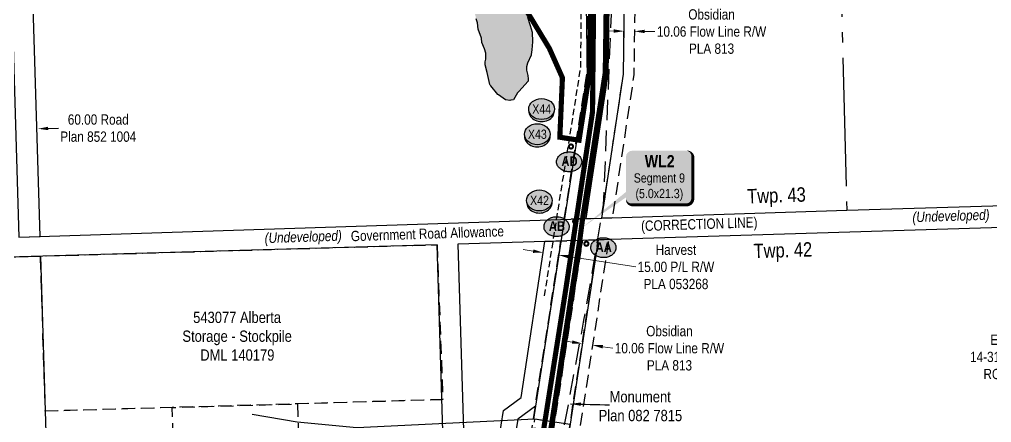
# Model space of a CAD drawing. Extents: x 643442 to 651909, y 5835058 to 5841090.
# Drawn here: x 643940 to 644885, y 5837406 to 5837798 of the extents above; entities that cross this region are included whole.
import ezdxf
from ezdxf.enums import TextEntityAlignment as Align

# ---------------------------------------------------------------- set-up
doc = ezdxf.new("R2010")
doc.units = 0
doc.header["$LTSCALE"] = 5
doc.header["$PDSIZE"] = 0.5
for name, pattern in [('foc-ACCESSROAD', [3.75, 2.5, -1.25]), ('foc-FLOWLINE', [3.75, 2.5, -1.25]), ('foc-MONUMENT-BDYS', [6, 4, -2]), ('foc-QUARTERLINE', [33, 25, -3, 2, -3]), ('UG_PIPE', [1.875, 1.25, -0.625])]:
    doc.linetypes.add(name, pattern=pattern)
doc.layers.get('Defpoints').update_dxf_attribs({"color": 9})
for name, color, linetype in [('AS-PIPE-UG', 44, 'UG_PIPE'), ('AS-POWER', 104, 'foc-POWER'), ('AS-ROADS', 254, 'Continuous'), ('C-AR', 13, 'foc-ACCESSROAD'), ('C-FLOWLINE', 13, 'foc-FLOWLINE'), ('C-RW', 13, 'Continuous'), ('C-WS', 13, 'foc-ACCESSROAD'), ('CG-NOTES', 7, 'Continuous'), ('D-TXT', 6, 'Continuous'), ('F-EZE', 190, 'foc-FLOWLINE'), ('F-RW', 190, 'Continuous'), ('F-WS', 190, 'foc-ACCESSROAD'), ('L-MON-PLAN', 7, 'foc-MONUMENT-BDYS'), ('L-ROAD-T', 7, 'Continuous'), ('L-SEC', 7, 'Continuous'), ('L-SECQ', 8, 'foc-QUARTERLINE'), ('L-TITLEDB', 4, 'Continuous'), ('L-TITLEDB-T', 4, 'Continuous'), ('P-CROSSINGS', 250, 'Continuous'), ('P-PROPOSED-WL1', 10, 'Continuous'), ('T-WATER', 160, 'Continuous'), ('T-WATER-H', 133, 'Continuous')]:
    doc.layers.add(name, color=color, linetype=linetype)
for name, color, linetype, lineweight in [('C-FLOWLINE-T', 13, 'Continuous', 9), ('F-RW-T', 190, 'Continuous', 9), ('F-WS-T', 190, 'Continuous', 9), ('T-TEXT', 48, 'Continuous', 18)]:
    doc.layers.add(name, color=color, linetype=linetype, lineweight=lineweight)
doc.layers.add('P-PROPOSED-WL2', color=7, linetype='Continuous', true_color=0x05c1ff)
doc.layers.add('P-PROPOSED-WL4', color=7, linetype='Continuous', true_color=0x5b5bc8)
doc.styles.add('100L', font='ARIALN.TTF', dxfattribs={"height": 11})
doc.styles.add('80', font='ARIALN.TTF', dxfattribs={"height": 10})
doc.styles.add('80CG', font='ARIALN.TTF', dxfattribs={"height": 10})
doc.styles.add('80L', font='ARIALN.TTF', dxfattribs={"height": 10})
doc.styles.add('80LS', font='ARIALNI.TTF', dxfattribs={"height": 10})
doc.styles.add('BOLD', font='ARIALNB.TTF')
doc.styles.add('Crossing', font='ARIALN.TTF', dxfattribs={"height": 10})
doc.styles.add('foc-LtypeFont', font='ARIALN.TTF', dxfattribs={"height": 7.35})
doc.linetypes.add('foc-POWER', pattern='A,6,-1,["P",foc-LtypeFont,S=0.2,R=0,X=-0.625,Y=-0.75],-1.24,4', length=12.24)
doc.dimstyles.new('Compass 5 000', dxfattribs={"dimscale": 5, "dimtxt": 9, "dimasz": 2, "dimexe": 0.2, "dimexo": 0.0625, "dimgap": 0.5, "dimtad": 0, "dimtih": 1, "dimtoh": 1, "dimzin": 0, "dimdsep": 46, "dimtxsty": '80CG', "dimcen": 0.1, "dimse1": 1, "dimse2": 1, "dimclrd": 256, "dimclrt": 256, "dimaunit": 1, "dimadec": 4, "dimazin": 0, "dimtfac": 0.06, "dimtofl": 0, "dimtmove": 0, "dimatfit": 1, "dimfxl": 0.2, "dimtolj": 1, "dimtzin": 0, "dimlwd": -1, "dimarcsym": 0})

# ---------------------------------------------------------------- blocks, each defined once
blk = doc.blocks.new('*D402')
at = {"layer": 'C-FLOWLINE-T', "transparency": 16777216}
for p, q in [((644477.45, 5837484.1), (644467.57, 5837485.61)), ((644507.18, 5837479.57), (644517.06, 5837478.06))]:
    blk.add_line(p, q, dxfattribs=at)
for points in [[(644477.71, 5837485.75), (644477.2, 5837482.45), (644487.34, 5837482.59)], [(644507.43, 5837481.22), (644506.92, 5837477.92), (644497.29, 5837481.08)]]:
    blk.add_solid(points, dxfattribs=at)
at = {"layer": 'Defpoints', "color": 0, "transparency": 16777216}
for p in [(644492.1, 5837513.8), (644502.05, 5837512.29), (644497.29, 5837481.08)]:
    blk.add_point(p, dxfattribs=at)
at = {"layer": 'C-FLOWLINE-T', "transparency": 16777216, "insert": (644572.06, 5837478.06), "char_height": 10, "attachment_point": 5, "style": '80CG'}
blk.add_mtext('\\A1;Obsidian \\P10.06 Flow Line R/W\\PPLA 813', dxfattribs=at)
blk = doc.blocks.new('*D404')
at = {"layer": 'C-FLOWLINE-T', "transparency": 16777216}
for p, q in [((644517.94, 5837786.96), (644507.94, 5837787.1)), ((644548, 5837786.54), (644558, 5837786.41))]:
    blk.add_line(p, q, dxfattribs=at)
for points in [[(644517.96, 5837788.63), (644517.91, 5837785.3), (644527.94, 5837786.82)], [(644548.02, 5837788.21), (644547.98, 5837784.88), (644538, 5837786.68)]]:
    blk.add_solid(points, dxfattribs=at)
at = {"layer": 'Defpoints', "color": 0, "transparency": 16777216}
for p in [(644527.93, 5837786.05), (644537.99, 5837785.91), (644538, 5837786.68)]:
    blk.add_point(p, dxfattribs=at)
at = {"layer": 'C-FLOWLINE-T', "transparency": 16777216, "insert": (644613, 5837786.41), "char_height": 10, "attachment_point": 5, "style": '80CG'}
blk.add_mtext('\\A1;Obsidian \\P10.06 Flow Line R/W\\PPLA 813', dxfattribs=at)
blk = doc.blocks.new('*D422')
at = {"layer": 'Defpoints', "color": 0, "transparency": 16777216}
for p in [(644449.49, 5837571.11), (644434.38, 5837473.02), (644449.21, 5837470.73)]:
    blk.add_point(p, dxfattribs=at)
at = {"layer": 'F-RW-T', "transparency": 16777216}
for p, q in [((644439.6, 5837572.63), (644429.72, 5837574.15)), ((644474.2, 5837567.3), (644539.3, 5837557.28))]:
    blk.add_line(p, q, dxfattribs=at)
for points in [[(644439.86, 5837574.28), (644439.35, 5837570.98), (644449.49, 5837571.11)], [(644474.45, 5837568.95), (644473.94, 5837565.66), (644464.31, 5837568.82)]]:
    blk.add_solid(points, dxfattribs=at)
at = {"layer": 'F-RW-T', "transparency": 16777216, "insert": (644578.38, 5837557.28), "char_height": 10, "attachment_point": 5, "style": '80CG'}
blk.add_mtext('\\A1;Harvest\\P15.00 P/L R/W\\PPLA 053268', dxfattribs=at)
blk = doc.blocks.new('*D431')
at = {"layer": 'Defpoints', "color": 0, "transparency": 16777216}
for p in [(643896.81, 5837689.97), (643897.12, 5837679.68), (643958.16, 5837681.51)]:
    blk.add_point(p, dxfattribs=at)
at = {"layer": 'L-TITLEDB-T', "transparency": 16777216}
for p, q in [((643886.81, 5837689.67), (643876.82, 5837689.37)), ((643967.85, 5837692.1), (643977.85, 5837692.4))]:
    blk.add_line(p, q, dxfattribs=at)
for points in [[(643886.76, 5837691.33), (643886.86, 5837688), (643896.81, 5837689.97)], [(643967.8, 5837693.77), (643967.9, 5837690.43), (643957.85, 5837691.8)]]:
    blk.add_solid(points, dxfattribs=at)
at = {"layer": 'L-TITLEDB-T', "transparency": 16777216, "insert": (644016.57, 5837692.4), "char_height": 10, "attachment_point": 5, "style": '80CG'}
blk.add_mtext('\\A1;60.00 Road\\PPlan 852 1004', dxfattribs=at)
blk = doc.blocks.new('xing2')
h = blk.add_hatch(color=50)
h.dxf.hatch_style = 1
edge = h.paths.add_edge_path()
edge.add_ellipse((0, 0), major_axis=(-12.5, 0), ratio=0.816297, start_angle=0, end_angle=360)
h = blk.add_hatch(color=250)
h.dxf.hatch_style = 1
edge = h.paths.add_edge_path()
edge.add_ellipse((0, -2.05), major_axis=(-12.5, 0), ratio=0.816297, start_angle=0, end_angle=180)
edge.add_line((12.5, -2.05), (12.5, 0))
edge.add_ellipse((0, 0), major_axis=(-12.5, 0), ratio=0.816297, start_angle=0, end_angle=180, ccw=False)
edge.add_line((-12.5, 0), (-12.5, -2.05))
at = {"color": 250}
blk.add_ellipse((0, 0), major_axis=(-12.5, 0), ratio=0.816297, dxfattribs=at)
blk.add_ellipse((0, -2.05), major_axis=(-12.5, 0), ratio=0.816297, start_param=0, end_param=3.141593, dxfattribs=at)
at = {"color": 250, "style": 'Crossing'}
blk.add_attdef('CROSSING', text='', height=9, dxfattribs=at).set_placement((0.09, 0.02), align=Align.MIDDLE_CENTER)
at = {"color": 250, "style": 'Crossing', "flags": 1}
for tag, p in [('OWNER', (0.09, -12.49)), ('DESCRIPTION', (0.09, -25.77)), ('LOCATION', (0.09, -39.3)), ('DWG_REF', (0.09, -52.84))]:
    blk.add_attdef(tag, text='', height=9, dxfattribs=at).set_placement(p, align=Align.MIDDLE_CENTER)
blk = doc.blocks.new('*U546')
h = blk.add_hatch(color=254)
edge = h.paths.add_edge_path()
edge.add_line((-26.5, -34.12), (26.5, -34.12))
edge.add_arc((26.5, -28.12), 6, 270, 360)
edge.add_line((32.5, -28.12), (32.5, 12.5))
edge.add_arc((26.5, 12.5), 6, 0, 90)
edge.add_line((26.5, 18.5), (-26.5, 18.5))
edge.add_arc((-26.5, 12.5), 6, 90, 180)
edge.add_line((-32.5, 12.5), (-32.5, -28.12))
edge.add_arc((-26.5, -28.12), 6, 180, 270)
at = {"layer": 'P-PROPOSED-WL4', "flags": 128}
blk.add_lwpolyline([(-26.5, -34.12, 3, 3, 0), (26.5, -34.12, 3, 3, 0.414214), (32.5, -28.12, 3, 3, 0), (32.5, 12.5, 3, 0, 0.414214), (26.5, 18.5, 0, 0, 0), (-26.5, 18.5, 0, 0, 0.414214), (-32.5, 12.5, 0, 0, 0), (-32.5, -28.12, 0, 3, 0.414214)], format="xyseb", close=True, dxfattribs=at)
blk.add_lwpolyline([(-75.46, -56.59, 0, 7.5, 0), (0, 0, 0, 0, 0)], format="xyseb", dxfattribs=at)
at = {"layer": 'P-PROPOSED-WL4'}
for tag, p, height, style in [('TEMP_AREA_W1_001', (-9.21, 2.24), 12, 'BOLD'), ('ENTER_TEXT_001', (-30.66, -12.62), 9, '80')]:
    blk.add_attdef(tag, p, '', height=height, dxfattribs=dict(at, style=style))
blk = doc.blocks.new('AA')
at = {"const_width": 4}
blk.add_lwpolyline([(-1, 0, 1), (1, 0, 1)], format="xyb", close=True, dxfattribs=at)
blk.add_circle((0, 0), 2)
blk = doc.blocks.new('Route_Letters')
h = blk.add_hatch(color=255)
h.dxf.hatch_style = 1
edge = h.paths.add_edge_path()
edge.add_ellipse((-0.12, 0.46), major_axis=(-11.97, 0), ratio=0.789318, start_angle=0, end_angle=360)
at = {"color": 5}
blk.add_open_spline([(-12.34, 0.46), (-12.34, -0.25), (-12.24, -0.97), (-11.72, -2.79), (-11.14, -3.88), (-9.56, -5.81), (-8.54, -6.66), (-6.22, -8.02), (-4.9, -8.54), (-2.12, -9.17), (-0.66, -9.3), (2.22, -9.13), (3.64, -8.84), (6.27, -7.89), (7.48, -7.22), (9.54, -5.6), (10.38, -4.64), (11.6, -2.54), (11.97, -1.4), (12.18, 0.91), (12.02, 2.08), (11.2, 4.3), (10.54, 5.35), (8.8, 7.2), (7.72, 7.99), (5.29, 9.24), (3.93, 9.68), (1.11, 10.18), (-0.35, 10.23), (-3.22, 9.91), (-4.61, 9.55), (-7.16, 8.47), (-8.32, 7.75), (-10.24, 6.02), (-11, 5.02), (-12.05, 2.86), (-12.32, 1.7), (-12.34, 0.52), (-12.34, 0.49), (-12.34, 0.46)], degree=3, knots=[0, 0, 0, 0, 0.219529, 0.219529, 0.575727, 0.575727, 0.931924, 0.931924, 1.288121, 1.288121, 1.644318, 1.644318, 2.000515, 2.000515, 2.356712, 2.356712, 2.712909, 2.712909, 3.069107, 3.069107, 3.425304, 3.425304, 3.781501, 3.781501, 4.137698, 4.137698, 4.493895, 4.493895, 4.850092, 4.850092, 5.20629, 5.20629, 5.562487, 5.562487, 5.918684, 5.918684, 6.274881, 6.274881, 6.283185, 6.283185, 6.283185, 6.283185], dxfattribs=at)
at = {"color": 14, "style": 'BOLD'}
blk.add_attdef('A', text='', height=9.5, dxfattribs=at).set_placement((0.22, 0.98), align=Align.MIDDLE)

msp = doc.modelspace()

# ---------------------------------------------------------------- hatches: boundary and pattern name
at = {"layer": 'T-WATER-H'}
h = msp.add_hatch(color=256, dxfattribs=at)
h.dxf.hatch_style = 1
h.paths.add_polyline_path([(644303.284, 5837929.416), (644307.63, 5837930.932), (644313.214, 5837928.341), (644322.129, 5837923.918), (644330.365, 5837921.431), (644340.901, 5837917.482), (644341.825, 5837916.562), (644347.951, 5837914.688), (644355.93, 5837909.663), (644356.552, 5837908.752), (644360.925, 5837906.87), (644365.981, 5837902.343), (644369.812, 5837893.013), (644372.095, 5837886.408), (644372.404, 5837885.818), (644374.371, 5837879.56), (644374.424, 5837878.352), (644376.535, 5837874.878), (644376.853, 5837873.997), (644377.533, 5837871.088), (644377.545, 5837870.795), (644377.388, 5837867.849), (644377.728, 5837866.395), (644378.77, 5837861.4), (644379.083, 5837860.527), (644380.861, 5837857.657), (644380.873, 5837857.364), (644382.994, 5837852.539), (644383.291, 5837851.985), (644385.133, 5837846.959), (644385.144, 5837846.675), (644387.816, 5837841.166), (644388.716, 5837838.962), (644390.717, 5837836.55), (644392.129, 5837835.23), (644392.421, 5837834.686), (644395.188, 5837833.731), (644400.995, 5837831.837), (644407.09, 5837828.189), (644408.474, 5837827.425), (644409.588, 5837826.364), (644412.628, 5837824.575), (644414.008, 5837823.813), (644417.864, 5837821.795), (644419.243, 5837820.757), (644420.352, 5837819.999), (644422.858, 5837818.527), (644425.103, 5837815.659), (644427.89, 5837811.157), (644428.439, 5837810.359), (644433.893, 5837800.522), (644436.631, 5837792.335), (644438.543, 5837785.788), (644438.838, 5837776.339), (644438.295, 5837768.508), (644437.492, 5837764.09), (644437.49, 5837763.576), (644434.085, 5837755.784), (644433.045, 5837752.201), (644433.046, 5837751.697), (644433.046, 5837748.931), (644434.348, 5837743.735), (644434.626, 5837740.517), (644434.64, 5837738.043), (644425.632, 5837728.197), (644424.358, 5837726.705), (644420.346, 5837719.853), (644417.814, 5837719.532), (644416.805, 5837719.261), (644412.738, 5837720.086), (644405.817, 5837724.865), (644405.05, 5837725.315), (644398.229, 5837733.537), (644397.697, 5837734.249), (644397.42, 5837734.971), (644394.74, 5837746.683), (644392.691, 5837754.08), (644392.854, 5837756.848), (644393.535, 5837759.649), (644393.605, 5837765.499), (644392.17, 5837769.537), (644389.601, 5837775.882), (644389.191, 5837780.024), (644385.97, 5837788.764), (644385.475, 5837794.815), (644383.997, 5837798.739), (644383.01, 5837803.542), (644377.182, 5837808.936), (644374.964, 5837810.726), (644370.16, 5837816.201), (644369.576, 5837817.251), (644369.284, 5837817.776), (644365.486, 5837824.349), (644364.895, 5837825.416), (644364.285, 5837826.776), (644363.987, 5837827.318), (644359.903, 5837832.972), (644359.318, 5837833.783), (644358.161, 5837835.126), (644357.623, 5837835.093), (644355.622, 5837836.953), (644354.226, 5837837.718), (644350.221, 5837841.418), (644349.37, 5837842.189), (644348.518, 5837842.961), (644347.684, 5837843.452), (644344.801, 5837846.369), (644343.633, 5837847.709), (644343.346, 5837847.974), (644340.719, 5837850.925), (644340.086, 5837852.307), (644338.91, 5837853.66), (644335.663, 5837857.221), (644335.036, 5837858.346), (644334.137, 5837859.453), (644331.951, 5837863.115), (644331.59, 5837864.267), (644331.227, 5837865.421), (644331.068, 5837867.478), (644329.29, 5837872.701), (644328.651, 5837873.85), (644327.69, 5837875.576), (644327.096, 5837876.132), (644324.594, 5837879.858), (644323.699, 5837880.697), (644322.479, 5837882.118), (644319.708, 5837885.549), (644318.755, 5837886.999), (644318.403, 5837887.887), (644314.68, 5837892.499), (644313.773, 5837893.35), (644312.865, 5837894.203), (644312.26, 5837894.772), (644309.501, 5837897.643), (644308.314, 5837898.478), (644307.705, 5837899.049), (644304.957, 5837901.888), (644304.584, 5837903.061), (644304.263, 5837903.632), (644301.41, 5837908.177), (644301.007, 5837909.664), (644300.646, 5837910.563), (644300.193, 5837912.399), (644299.921, 5837915.211), (644299.769, 5837916.779), (644299.616, 5837918.351), (644299.096, 5837923.72), (644298.973, 5837924.989), (644299.154, 5837925.979)])

# ---------------------------------------------------------------- linework, layer by layer
at = {"layer": 'AS-PIPE-UG', "flags": 128}
msp.add_lwpolyline([(644491.184, 5838535.836), (644485.573, 5837751.874), (644450.014, 5837527.809)], dxfattribs=at)
at = {"layer": 'AS-POWER', "flags": 128}
for points in [[(644312.56, 5837838.32), (644389.06, 5837843.06), (644465, 5837847), (644490.46, 5837856.97), (644491.892, 5837746.159), (644466.951, 5837585.972), (644439.729, 5837409.2)], [(644166.232, 5837413.818), (644210.015, 5837406.295), (644268.165, 5837400.825), (644441.261, 5837409.275), (644475.378, 5837404.077)]]:
    msp.add_lwpolyline(points, dxfattribs=at)
at = {"layer": 'AS-ROADS', "const_width": 5, "flags": 128}
msp.add_lwpolyline([(644322.536, 5836592.764), (644471.282, 5837535.802), (644497.243, 5837708.263), (644500.826, 5838060.493), (644504.263, 5838264.566), (644507.223, 5838555.442)], dxfattribs=at)
at = {"layer": 'C-AR', "flags": 128}
for points in [[(644498.403, 5838200.348), (644518.515, 5838200.065), (644512.135, 5837746.24), (644490.13, 5837604.305), (644469.672, 5837603.637), (644492.042, 5837747.93)], [(644390.981, 5836951.34), (644386.236, 5836920.193), (644382.643, 5837038.556), (644389.317, 5837081.883), (644391.636, 5837096.941), (644427.884, 5837332.285), (644433.629, 5837369.592), (644436.744, 5837389.815), (644441.643, 5837421.626), (644466.432, 5837582.596), (644487.353, 5837583.215), (644461.3, 5837412.832), (644460.316, 5837406.372), (644459.944, 5837403.93), (644458.959, 5837397.469), (644413.25, 5837097.487), (644410.956, 5837082.43), (644390.981, 5836951.34)]]:
    msp.add_lwpolyline(points, close=True, dxfattribs=at)
at = {"layer": 'C-FLOWLINE', "flags": 128}
for points in [[(644516.516, 5837605.121), (644506.29, 5837604.848), (644527.355, 5837745.01), (644533.702, 5838201.211), (644543.774, 5838201.495), (644537.41, 5837744.177), (644516.516, 5837605.121)], [(644415.996, 5836947.53), (644390.487, 5836780.113), (644388.796, 5836835.842), (644406.046, 5836949.045), (644426.428, 5837082.822), (644428.722, 5837097.879), (644475.378, 5837404.077), (644502.742, 5837583.685), (644512.909, 5837583.995), (644438.942, 5837098.129), (644438.672, 5837096.363), (644436.648, 5837083.074), (644436.379, 5837081.305), (644415.996, 5836947.53)]]:
    msp.add_lwpolyline(points, close=True, dxfattribs=at)
at = {"layer": 'C-RW', "flags": 128}
msp.add_lwpolyline([(644490.795, 5837604.283), (644506.29, 5837604.848), (644527.355, 5837745.01), (644534.589, 5838260.587), (644533.444, 5838449.445), (644515.422, 5838448.847), (644512.991, 5838266.801), (644519.439, 5838266.478), (644512.178, 5837744.745), (644490.795, 5837604.283)], dxfattribs=at)
msp.add_lwpolyline([(644406.046, 5836949.045), (644388.796, 5836835.842), (644387.748, 5836870.34), (644387.598, 5836875.309), (644387.284, 5836885.639), (644386.235, 5836920.193), (644390.981, 5836951.34), (644410.956, 5837082.43), (644413.25, 5837097.487), (644458.959, 5837397.469), (644459.944, 5837403.93), (644460.316, 5837406.372), (644461.3, 5837412.832), (644487.353, 5837583.215), (644502.742, 5837583.685), (644475.378, 5837404.077), (644428.722, 5837097.879), (644426.428, 5837082.822), (644406.046, 5836949.045)], close=True, dxfattribs=at)
at = {"layer": 'C-WS', "flags": 128}
msp.add_lwpolyline([(644210.394, 5837423.909), (644211.579, 5837383.086), (644351.939, 5837387.284), (644352.549, 5837367.172), (644212.163, 5837362.975), (644213.932, 5837302.04), (644092.692, 5837298.521), (644092.063, 5837298.503), (644091.483, 5837318.489), (644088.525, 5837420.372), (644210.394, 5837423.909)], close=True, dxfattribs=at)
at = {"layer": 'F-EZE', "flags": 128}
msp.add_lwpolyline([(644406.046, 5836949.045), (644388.796, 5836835.842), (644387.748, 5836870.34), (644387.598, 5836875.309), (644387.284, 5836885.639), (644396.17, 5836943.938), (644416.145, 5837075.03), (644417.296, 5837082.591), (644418.438, 5837090.087), (644419.59, 5837097.648), (644465.131, 5837396.529), (644458.959, 5837397.469), (644439.905, 5837400.372), (644441.261, 5837409.275), (644460.316, 5837406.372), (644475.378, 5837404.077), (644428.722, 5837097.879), (644426.428, 5837082.822), (644406.046, 5836949.045)], close=True, dxfattribs=at)
at = {"layer": 'F-RW', "flags": 128}
msp.add_lwpolyline([(644389.317, 5837081.883), (644382.643, 5837038.556), (644381.334, 5837081.683), (644380.879, 5837096.671), (644380.144, 5837120.883), (644412.108, 5837328.432), (644399.568, 5837345.538), (644403.133, 5837368.684), (644406.247, 5837388.905), (644410.653, 5837417.51), (644427.759, 5837430.051), (644450.874, 5837582.119), (644466.428, 5837582.576), (644441.643, 5837421.626), (644424.531, 5837409.088), (644421.494, 5837389.362), (644418.38, 5837369.139), (644415.339, 5837349.396), (644427.884, 5837332.285), (644391.636, 5837096.941), (644389.317, 5837081.883)], close=True, dxfattribs=at)
at = {"layer": 'F-WS', "flags": 128}
for points in [[(644346.122, 5837578.902), (644351.609, 5837428.195), (644210.394, 5837423.909), (644088.525, 5837420.372), (643965.046, 5837416.788), (643960.479, 5837567.82), (644346.122, 5837578.902)], [(644346.122, 5837578.902), (644350.703, 5837427.981), (644210.394, 5837423.909), (644088.525, 5837420.372), (643965.046, 5837416.788), (643960.479, 5837567.812), (644346.122, 5837578.902)]]:
    msp.add_lwpolyline(points, close=True, dxfattribs=at)
at = {"layer": 'L-MON-PLAN', "flags": 128}
msp.add_lwpolyline([(644385.527, 5836943.55), (644396.269, 5837001.951), (644438.726, 5837232.779), (644426.693, 5837250.237), (644439.862, 5837321.834), (644457.32, 5837333.867), (644485.148, 5837485.163), (644488.858, 5837505.328), (644492.153, 5837523.242), (644507.948, 5837617.844), (644526.559, 5838064.222), (644500.529, 5838093.395), (644500.85, 5838168.602), (644501.098, 5838226.784), (644536.242, 5838285.801), (644548.945, 5838549.048)], dxfattribs=at)
at = {"layer": 'L-SEC', "flags": 128}
for points in [[(644744.47, 5837612.615), (645574.898, 5837637.195)], [(643939.225, 5837586.307), (644744.47, 5837612.615)], [(645160.486, 5837603.772), (644366.224, 5837579.515)], [(644346.123, 5837578.902), (643544.858, 5837555.865)], [(644371.711, 5836735.825), (644346.122, 5837578.902)], [(644366.225, 5837579.519), (644391.822, 5836736.14)]]:
    msp.add_lwpolyline(points, dxfattribs=at)
at = {"layer": 'L-SECQ', "flags": 128}
msp.add_lwpolyline([(644723.698, 5838420.687), (644744.47, 5837612.615)], dxfattribs=at)
at = {"layer": 'L-TITLEDB', "flags": 128}
for points in [[(643910.891, 5838528.898), (643913.893, 5838428.943), (643939.225, 5837586.307), (643959.913, 5837586.984), (643934.591, 5838429.627), (643931.577, 5838529.552)], [(643910.846, 5837224.64), (643900.521, 5837566.097), (643960.479, 5837567.82), (643969.266, 5837277.229)]]:
    msp.add_lwpolyline(points, dxfattribs=at)
at = {"layer": 'P-PROPOSED-WL1', "const_width": 5, "flags": 128}
msp.add_lwpolyline([(644385.816, 5836934.034), (644388.51, 5836951.717), (644408.485, 5837082.807), (644456.487, 5837397.845), (644458.828, 5837413.209), (644484.812, 5837583.137)], dxfattribs=at)
at = {"layer": 'P-PROPOSED-WL2', "const_width": 5, "flags": 128}
msp.add_lwpolyline([(644487.597, 5837604.223), (644487.655, 5837604.66), (644509.637, 5837746.45), (644516.714, 5838249.801), (644581.263, 5838239.76), (644684.581, 5838243.92), (644735.748, 5838160.267), (644763.219, 5838173.291)], dxfattribs=at)
at = {"layer": 'P-PROPOSED-WL2', "flags": 128}
msp.add_lwpolyline([(644367.012, 5837899.834, 5, 5, 0), (644373.514, 5837903.819, 5, 5, 0), (644436.028, 5837801.823, 5, 5, 0), (644455.262, 5837770.08, 5, 5, 0), (644467.976, 5837741.405, 5, 5, 0), (644465.44, 5837683.557, 5, 5, 0), (644484.143, 5837680.657, 5, 5, 0), (644494.54, 5837747.72, 5, 5, 0), (644499.138, 5838074.817, 5, 5, 0), (644511.751, 5838074.642, 0, 0, 0)], format="xyseb", dxfattribs=at)
at = {"layer": 'P-PROPOSED-WL4', "const_width": 5, "flags": 128}
msp.add_lwpolyline([(644484.812, 5837583.137), (644487.597, 5837604.223)], dxfattribs=at)
at = {"layer": 'T-WATER', "flags": 128}
msp.add_lwpolyline([(644433.893, 5837800.522), (644436.631, 5837792.335), (644438.543, 5837785.788), (644438.838, 5837776.339), (644438.295, 5837768.508), (644437.492, 5837764.09), (644437.49, 5837763.576), (644434.085, 5837755.784), (644433.045, 5837752.201), (644433.046, 5837751.697), (644433.046, 5837748.931), (644434.348, 5837743.735), (644434.626, 5837740.517), (644434.64, 5837738.043), (644425.632, 5837728.197), (644424.358, 5837726.705), (644420.346, 5837719.853), (644417.814, 5837719.532), (644416.805, 5837719.261), (644412.738, 5837720.086), (644405.817, 5837724.865), (644405.05, 5837725.315), (644398.229, 5837733.537), (644397.697, 5837734.249), (644397.42, 5837734.971), (644394.74, 5837746.683), (644392.691, 5837754.08), (644392.854, 5837756.848), (644393.535, 5837759.649), (644393.605, 5837765.499), (644392.17, 5837769.537), (644389.601, 5837775.882), (644389.191, 5837780.024), (644385.97, 5837788.764), (644385.475, 5837794.815), (644383.997, 5837798.739)], dxfattribs=at)

# ---------------------------------------------------------------- block references
at = {"layer": 'CG-NOTES', "color": 6}
for p, values in [((644474.626, 5837659.165), {'A': 'AD'}), ((644462.41, 5837596.013), {'A': 'AB'}), ((644507.897, 5837575.533), {'A': 'AA'})]:
    msp.add_blockref('Route_Letters', p, dxfattribs=at).add_auto_attribs(values)
for p in [(644476.295, 5837674.529), (644480.375, 5837601.551), (644491.31, 5837579.831)]:
    msp.add_blockref('AA', p, dxfattribs=at)
at = {"layer": 'CG-NOTES'}
ref = msp.add_blockref('*U546', (644562.247, 5837651.878), dxfattribs=dict(at, xscale=0.99969901, yscale=0.99969901, zscale=0.99969901))
ref.add_attrib('TEMP_AREA_W1_001', 'WL2', (644548.066, 5837654.121), dxfattribs={"layer": 'P-PROPOSED-WL4', "height": 11.9964, "style": 'BOLD'})
ref.add_attrib('ENTER_TEXT_001', 'Segment 9', (644537.32, 5837639.405), dxfattribs={"layer": 'P-PROPOSED-WL4', "height": 8.9973, "style": '80'})
ref.add_attrib('ENTER_TEXT_002', '(5.0x21.3)', (644539.045, 5837624.256), dxfattribs={"layer": 'P-PROPOSED-WL4', "height": 8.9973, "style": '80'})
at = {"layer": 'P-CROSSINGS', "xscale": 0.99969901, "yscale": 0.99969901, "zscale": 0.99969901}
for p, values in [((644447.708, 5837711.008), {'CROSSING': 'X44'}), ((644443.504, 5837686.462), {'CROSSING': 'X43'}), ((644445.587, 5837621.989), {'CROSSING': 'X42'})]:
    msp.add_blockref('xing2', p, dxfattribs=at).add_auto_attribs(values)

# ---------------------------------------------------------------- texts
at = {"layer": 'D-TXT', "color": 3, "char_height": 13.9958, "attachment_point": 1, "style": '80L'}
for s, width, insert, rotation in [('Twp. 43', 56.42649, (644647.403, 5837633.065), 1.866756), ('Twp. 42', 56.34055, (644653.642, 5837579.726), 1.749242)]:
    msp.add_mtext_dynamic_manual_height_columns(s, width=width, gutter_width=47.5, heights=[0], dxfattribs=dict(at, insert=insert, rotation=rotation))
at = {"layer": 'F-WS-T', "insert": (644096.544, 5837513.67), "char_height": 10.99669, "attachment_point": 1, "style": '100L'}
msp.add_mtext_dynamic_manual_height_columns('\\pi12.321;543077 Alberta \\P\\pi1.8567;Storage - Stockpile\\P\\pi19.211;DML 140179', width=109.03701, gutter_width=55, heights=[0], dxfattribs=at)
at = {"layer": 'F-WS-T', "insert": (644904.162, 5837469.604), "char_height": 9.99699, "width": 94.19311, "attachment_point": 5, "style": '80CG'}
msp.add_mtext('\\A1;Entrada\\P14-31 (Surface)\\PROE 6528', dxfattribs=at)
at = {"layer": 'L-MON-PLAN', "insert": (644502.55, 5837436.411), "char_height": 10.99669, "attachment_point": 1, "style": '100L'}
msp.add_mtext_dynamic_manual_height_columns('\\pi11.282;Monument\\P\\pi0.65279;Plan 082 7815', width=81.07283, gutter_width=55, heights=[0], dxfattribs=at)
at = {"layer": 'L-ROAD-T', "style": '80L'}
for s, p in [('(CORRECTION LINE)', (644601.053, 5837599.012)), ('Government Road Allowance', (644336.623, 5837589.692))]:
    msp.add_text(s, height=9.99699, rotation=1.866756, dxfattribs=at).set_placement(p, align=Align.MIDDLE_CENTER)
at = {"layer": 'T-TEXT', "style": '80LS'}
for p in [(644845.837, 5837607.017), (644215.892, 5837586.648)]:
    msp.add_text('(Undeveloped)', height=9.99699, rotation=1.866756, dxfattribs=at).set_placement(p, align=Align.MIDDLE_CENTER)

# ---------------------------------------------------------------- dimensions: what is measured, and where the dimension line sits
at = {"layer": 'C-FLOWLINE-T', "color": 5}
dim = msp.add_aligned_dim(p1=(644527.926, 5837786.055), p2=(644537.991, 5837785.915), distance=0.769, text='Obsidian \\P10.06 Flow Line R/W\\PPLA 813', dimstyle='Compass 5 000', dxfattribs=at)
dim.commit()
dim.dimension.update_dxf_attribs({"geometry": '*D404', "text_midpoint": (644613, 5837786.406)})
at = {"layer": 'C-FLOWLINE-T', "color": 3}
dim = msp.add_linear_dim(base=(644497.29, 5837481.077), p1=(644492.095, 5837513.803), p2=(644502.045, 5837512.287), angle=351.336683, text='Obsidian \\P10.06 Flow Line R/W\\PPLA 813', dimstyle='Compass 5 000', dxfattribs=at)
dim.commit()
dim.dimension.update_dxf_attribs({"geometry": '*D402', "text_midpoint": (644572.062, 5837478.065), "dimtype": 161})
at = {"layer": 'F-RW-T', "color": 3}
dim = msp.add_linear_dim(base=(644449.486, 5837571.109), p1=(644449.206, 5837470.735), p2=(644434.377, 5837473.019), angle=171.243663, text='Harvest\\P15.00 P/L R/W\\PPLA 053268', dimstyle='Compass 5 000', dxfattribs=at)
dim.commit()
dim.dimension.update_dxf_attribs({"geometry": '*D422', "text_midpoint": (644578.382, 5837557.275), "dimtype": 161})
at = {"layer": 'L-TITLEDB-T', "color": 5}
dim = msp.add_linear_dim(base=(643896.807, 5837689.966), p1=(643958.163, 5837681.515), p2=(643897.116, 5837679.68), angle=181.721097, text='60.00 Road\\PPlan 852 1004', dimstyle='Compass 5 000', dxfattribs=at)
dim.commit()
dim.dimension.update_dxf_attribs({"geometry": '*D431', "text_midpoint": (644016.57, 5837692.401), "dimtype": 161})

# ---------------------------------------------------------------- leaders
at = {"layer": 'L-MON-PLAN', "linetype": 'Continuous', "path_type": 1}
msp.add_leader([(644475.905, 5837423.892), (644513.826, 5837423.01)], dimstyle='Compass 5 000', dxfattribs=at)

doc.saveas('drawing.dxf')
